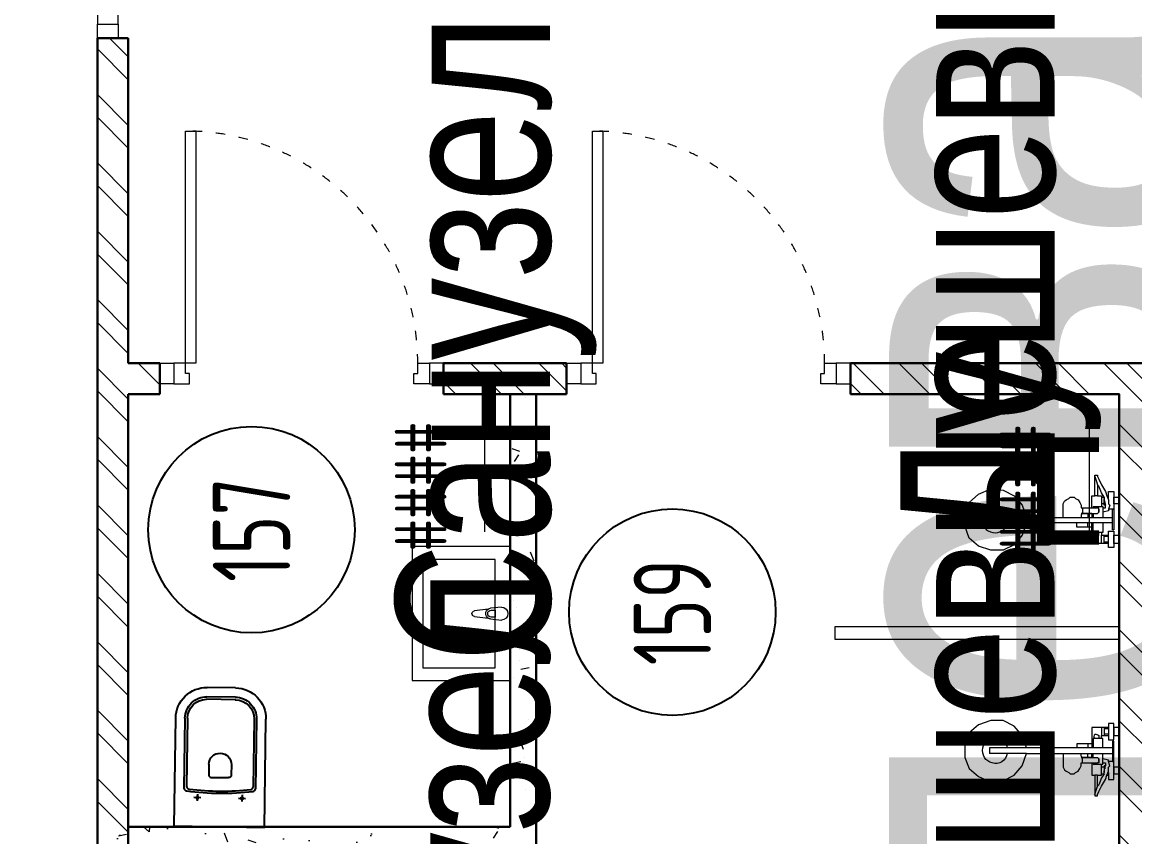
# Model space of a CAD drawing. Header units: millimetres. Extents: x -136099598 to 11807193, y 0 to 779331.
# Drawn here: x -136092490 to -136088178, y 226993 to 230150 of the extents above; entities that cross this region are included whole.
import ezdxf
from ezdxf import colors
from ezdxf.entities.mleader import LeaderData, LeaderLine
from ezdxf.enums import TextEntityAlignment as Align
from ezdxf.math import Vec2, Vec3

# ---------------------------------------------------------------- set-up
doc = ezdxf.new("R2018")
doc.units = ezdxf.units.MM
doc.header["$MEASUREMENT"] = 0
doc.linetypes.add('ACAD_ISO03W100', pattern=[30, 12, -18])
doc.layers.get('0').update_dxf_attribs({"color": 250, "lineweight": 9})
for name, color, linetype, lineweight in [('АР_Двери', 5, 'Continuous', 18), ('АР_Маркер экспликации', 239, 'Continuous', 13), ('АР_Номер помещения', 1, 'Continuous', 25), ('АР_Отметки', 250, 'Continuous', 15), ('АР_Перегородки газоблок', 174, 'Continuous', 30), ('АР_Перегородки газоблок_Штрих', 174, 'Continuous', 5), ('АР_Перегородки кирпич', 244, 'Continuous', 30), ('АР_Перегородки сантехнические', 216, 'Continuous', 9), ('АР_Перегородки_кирпич_Штрих', 244, 'Continuous', 5), ('АР_Помещения_площадь', 19, 'Continuous', 9)]:
    doc.layers.add(name, color=color, linetype=linetype, lineweight=lineweight)
doc.layers.add('АР_Названия помещений', color=124, linetype='Continuous', lineweight=5, plot=False)
doc.layers.add('ТХ_сантехника', color=253, linetype='Continuous')
doc.styles.add('ISOCPEUR', font='isocpeur.ttf', dxfattribs={"width": 0.7})
doc.styles.get("Standard").update_dxf_attribs({"font": 'isocpeur.ttf'})

# ---------------------------------------------------------------- blocks, each defined once
blk = doc.blocks.new('*U7')
for points in [[(-55, -80), (-55, 0), (-115, 0), (-115, -40), (-100, -40), (-100, -80), (-55, -80)], [(0, 0), (0, -80), (-55, -80), (-55, 0), (0, 0)], [(-1100, -1.70530256582424e-13), (-1100, -80.00000000000017), (-1045, -80.00000000000017), (-1045, -1.70530256582424e-13), (-1100, -1.70530256582424e-13)], [(-1045, -80.00000000000017), (-1045, -1.70530256582424e-13), (-985, -1.70530256582424e-13), (-985, -40.00000000000017), (-1000, -40.00000000000017), (-1000, -80.00000000000017), (-1045, -80.00000000000017)]]:
    blk.add_lwpolyline(points)
blk.add_lwpolyline([(-100, -80), (-99.99999999999986, -980), (-139.9999999999999, -980), (-140, -80)], close=True)
at = {"linetype": 'ACAD_ISO03W100', "ltscale": 3}
blk.add_arc((-100, -80), 900.0000000000002, 180, 270, dxfattribs=at)
blk = doc.blocks.new('_DotSmall')
at = {"color": 0, "linetype": 'ByBlock', "const_width": 0.5}
blk.add_lwpolyline([(-0.0625, 0, 1), (0.0625, 0, 1)], format="xyb", close=True, dxfattribs=at)
blk = doc.blocks.new('Из_буфера15266')
at = {"lineweight": 0, "ltscale": 100, "transparency": 33554687}
for points in [[(-13.22862837044522, -338.6636522086337), (-60.85169050516561, -354.5380062535405), (-97.89723290363327, -386.2867143424228), (-119.0630382965319, -428.6237080898136), (-119.0630382965319, -476.2467702236027), (-103.1886842516251, -523.8752153189853), (-71.43459320114926, -560.9153747567907), (-23.81153106642887, -576.7897288007662), (23.81153106642887, -576.7897288007662), (66.14852481381968, -560.9153747567907), (97.89723290270194, -523.8752153189853), (119.0630382965319, -476.2467702236027), (113.7715869485401, -428.6237080898136), (92.60578155471012, -386.2867143424228), (55.56562211783603, -354.5380062535405), (7.937177021522075, -338.6636522086337), (7.937177021522075, -195.789082845673), (23.81153106642887, -195.789082845673), (34.39443376241252, -195.789082845673), (50.26878780825064, -195.789082845673), (60.85707346582785, -195.789082845673), (71.4399761618115, -190.4976314976811), (76.73142750980332, -185.2061801496893), (82.02287885872647, -174.6232774537057), (87.3143302067183, -169.3318261047825), (87.3143302067183, -158.7489234078676), (87.3143302067183, -153.4574720598757), (82.02287885872647, -148.1660207118839), (82.02287885872647, -148.1660207118839), (76.73142750980332, -137.5831180149689), (76.73142750980332, -137.5831180149689), (66.14852481381968, -132.2916666669771), (55.56562211783603, -127.0002153189853), (50.26878780825064, -127.0002153189853), (44.97733646025881, -127.0002153189853), (44.97733646025881, -105.834409927018), (44.97733646025881, -84.66322157159448), (92.60578155471012, -84.66322157159448), (92.60578155471012, -74.08031887561083), (166.6861004293896, -74.08031887561083), (171.9775517773814, -74.08031887561083), (171.9775517773814, -68.78886752668768), (171.9775517773814, -63.49741617869586), (166.6861004293896, -63.49741617869586), (156.103197733406, -58.20596483070403), (134.9373923405074, -47.62306213472039), (108.4801355996169, -31.74870808981359), (92.60578155471012, -26.45725674182177), (92.60578155471012, -21.16580539289862), (108.4801355996169, -21.16580539289862), (108.4801355996169, 0), (39.68588511133566, 0), (39.68588511133566, -21.16580539289862), (39.68588511133566, -21.16580539289862), (39.68588511133566, -21.16580539289862), (34.39443376241252, -21.16580539289862), (34.39443376241252, -21.16580539289862), (29.10298241442069, -42.33161078672856), (7.937177021522075, -42.33161078672856), (7.937177021522075, -5.291451348923147), (39.68588511133566, -5.291451348923147), (39.68588511133566, 0), (-39.68588511133566, 0), (-39.68588511133566, -5.291451348923147), (-13.22862837044522, -5.291451348923147), (-13.22862837044522, -42.33161078672856), (-50.26878780825064, -42.33161078672856), (-50.26878780825064, -47.62306213472039), (-60.85169050516561, -47.62306213472039), (-60.85169050516561, -37.04015943873674), (-60.85169050516561, -37.04015943873674), (-60.85169050516561, -21.16580539289862), (-44.97733646025881, -21.16580539289862), (-44.97733646025881, 0), (-108.4801355996169, 0), (-108.4801355996169, -21.16580539289862), (-92.60578155471012, -21.16580539289862), (-92.60578155471012, -37.04015943873674), (-92.60578155471012, -37.04015943873674), (-92.60578155471012, -47.62306213472039), (-92.60578155471012, -47.62306213472039), (-92.60578155471012, -84.66322157159448), (-29.10298241535202, -84.66322157159448)], [(-92.60578155471012, -21.16580539289862), (-60.85707346675918, -21.16580539289862)], [(-92.60578155471012, -37.04015943873674), (-60.85707346675918, -37.04015943873674)], [(-87.3143302067183, -21.16580539289862), (-87.3143302067183, -37.04015943873674)], [(-66.148524814751, -21.16580539289862), (-66.148524814751, -37.04015943873674)], [(-13.22862837044522, -5.291451348923147), (7.937177021522075, -5.291451348923147)], [(-13.22862837044522, -42.33161078672856), (-13.22862837044522, -142.8745693638921)], [(7.931794060859829, -195.789082845673), (7.931794060859829, -42.33161078672856)], [(44.97733646025881, -42.33161078672856), (29.10298241442069, -42.33161078672856)], [(55.56023915624246, -15.8743540449068), (39.68588511133566, -21.16580539289862)], [(55.56023915624246, -15.8743540449068), (55.56023915624246, -15.8743540449068)], [(60.85169050423428, -21.16580539289862), (55.56023915624246, -15.8743540449068)], [(55.56023915624246, -31.74870808981359), (55.56023915624246, -31.74870808981359)], [(76.72604454914108, -37.04015943873674), (55.56023915624246, -31.74870808981359)], [(92.60039859311655, -26.45725674182177), (76.72604454914108, -21.16580539289862), (60.85169050423428, -21.16580539289862)], [(60.85169050423428, -37.04015943873674), (66.14314185222611, -37.04015943873674), (82.0174958971329, -37.04015943873674), (82.0174958971329, -37.04015943873674)], [(66.14314185222611, -31.74870808981359), (66.14314185222611, -37.04015943873674)], [(87.30894724512473, -37.04015943873674), (76.72604454914108, -37.04015943873674)], [(82.0174958971329, -21.16580539289862), (92.60039859311655, -21.16580539289862)], [(-92.60578155471012, -47.62306213472039), (-60.85707346675918, -47.62306213472039)], [(-50.2741707698442, -47.62306213472039), (-50.2741707698442, -79.37177022360265)], [(-50.2741707698442, -79.37177022360265), (-13.23401133203879, -79.37177022360265)], [(-29.10836537694559, -84.66322157159448), (-29.10836537694559, -142.8745693638921), (-23.81691402802244, -142.8745693638921), (-23.81691402802244, -142.8745693638921), (-23.81691402802244, -142.8745693638921), (-18.52546268003061, -142.8745693638921), (-13.23401133203879, -142.8745693638921), (-13.23401133203879, -142.8745693638921), (-13.23401133203879, -338.6636522086337)], [(-29.10836537694559, -84.66322157159448), (-13.23401133203879, -84.66322157159448)], [(23.8061481048353, -79.37177022360265), (7.931794060859829, -79.37177022360265)], [(23.8061481048353, -84.66322157159448), (7.931794060859829, -84.66322157159448)], [(23.8061481048353, -63.49741617869586), (23.8061481048353, -63.49741617869586), (23.8061481048353, -63.49741617869586), (29.09759945282713, -58.20596483070403), (29.09759945282713, -58.20596483070403), (29.09759945282713, -58.20596483070403), (29.09759945282713, -58.20596483070403), (34.38905080081895, -58.20596483070403), (39.68050214881077, -58.20596483070403), (39.68050214881077, -58.20596483070403), (39.68050214881077, -58.20596483070403), (39.68050214881077, -58.20596483070403), (44.97195349773392, -58.20596483070403), (44.97195349773392, -63.49741617869586), (44.97195349773392, -63.49741617869586)], [(23.8061481048353, -105.834409927018), (23.8061481048353, -63.49741617869586)], [(23.8061481048353, -84.66322157159448), (23.8061481048353, -127.0002153189853)], [(34.39443376241252, -58.20596483070403), (29.10298241442069, -58.20596483070403)], [(34.39443376241252, -58.20596483070403), (34.39443376241252, -58.20596483070403)], [(39.68588511133566, -58.20596483070403), (34.39443376241252, -58.20596483070403)], [(39.68588511133566, -58.20596483070403), (39.68588511133566, -58.20596483070403)], [(50.26340484665707, -79.37177022360265), (44.97195349773392, -79.37177022360265)], [(44.97733646025881, -63.49741617869586), (44.97733646025881, -63.49741617869586)], [(44.97733646025881, -84.66322157159448), (44.97733646025881, -63.49741617869586)], [(50.26340484665707, -47.62306213472039), (50.26340484665707, -47.62306213472039)], [(50.26340484665707, -52.91451348271221), (50.26340484665707, -47.62306213472039)], [(50.26340484665707, -79.37177022360265), (50.26340484665707, -47.62306213472039)], [(50.26340484665707, -58.20596483070403), (50.26340484665707, -52.91451348271221)], [(87.30894724512473, -47.62306213472039), (60.85169050423428, -47.62306213472039)], [(92.60039859311655, -63.49741617869586), (92.60039859311655, -74.08031887561083)], [(166.6861004293896, -74.08031887561083), (150.8117463854142, -68.78886752668768), (134.9373923405074, -63.49741617869586)], [(166.6861004293896, -74.08031887561083), (166.6861004293896, -74.08031887561083)], [(-29.10836537694559, -100.5375756165013), (-13.23401133203879, -100.5375756165013)], [(23.8061481048353, -100.5375756165013), (7.931794060859829, -100.5375756165013)], [(13.22862837044522, -127.0002153189853), (7.937177021522075, -127.0002153189853)], [(18.52007971843705, -127.0002153189853), (13.22862837044522, -127.0002153189853)], [(23.8061481048353, -121.7033810093999), (18.51469675684348, -127.0002153189853)], [(23.8061481048353, -127.0002153189853), (23.8061481048353, -105.834409927018)], [(44.97733646025881, -121.7033810093999), (34.39443376241252, -121.7033810093999), (23.81153106642887, -121.7033810093999)], [(44.97733646025881, -127.0002153189853), (44.97733646025881, -121.7087639709935)], [(-13.22862837044522, -338.6636522086337), (-13.22862837044522, -481.5382215725258)], [(7.931794060859829, -338.6636522086337), (7.931794060859829, -481.5382215725258)], [(-13.22862837044522, -481.5382215725258), (7.937177021522075, -481.5382215725258)]]:
    blk.add_lwpolyline(points, dxfattribs=at)
for points in [[(-92.60578155471012, 0), (-60.85707346675918, 0), (-60.85707346675918, 21.17118835356086), (-92.60578155471012, 21.17118835356086)], [(60.85169050423428, 0), (87.30894724512473, 0), (87.30894724512473, 21.17118835356086), (60.85169050423428, 21.17118835356086)], [(39.68588511133566, -21.16580539289862), (39.68588511133566, -21.16580539289862)], [(50.26340484665707, -42.33161078672856), (44.97195349773392, -42.33161078672856), (44.97195349773392, -31.74870808981359), (55.55485619464889, -31.74870808981359), (55.55485619464889, -31.74870808981359), (55.55485619464889, -37.04015943873674), (60.84630754264072, -37.04015943873674), (60.84630754264072, -47.62306213472039), (50.26340484665707, -47.62306213472039)], [(87.30894724512473, -47.62306213472039), (87.30894724512473, -37.04015943873674), (103.1833012891002, -47.62306213472039), (129.640558030922, -58.20596483070403), (134.9320093789138, -63.49741617869586), (92.60039859311655, -63.49741617869586), (92.60039859311655, -47.62306213472039)]]:
    blk.add_lwpolyline(points, close=True, dxfattribs=at)
for points, knots in [([(-50.2741707698442, -74.08031887561083), (-55.56562211783603, -79.37177022360265), (-60.85707346675918, -74.08031887561083), (-66.148524814751, -74.08031887561083), (-66.148524814751, -68.78886752668768), (-66.148524814751, -63.49741617869586), (-60.85707346675918, -58.20596483070403), (-55.56562211783603, -58.20596483070403), (-55.56562211783603, -58.20596483070403), (-50.2741707698442, -58.20596483070403)], [0, 0, 0, 0, 1, 1, 1, 2, 2, 2, 3, 3, 3, 3]), ([(7.931794060859829, -412.7493540449068), (34.38905080081895, -418.0408053938299), (55.55485619464889, -444.4980621337891), (44.97195349773392, -470.9553188756108), (39.68050214881077, -497.4125756165013), (13.22324540885165, -513.2923126220703), (-13.23401133203879, -507.9954783124849), (-39.69126807386056, -502.7094099260867), (-55.56562211783603, -476.2467702236027), (-50.2741707698442, -449.7895134827122), (-44.98271942185238, -428.6237080898136), (-34.39981672586873, -418.0408053938299), (-13.23401133203879, -412.7493540449068)], [0, 0, 0, 0, 1, 1, 1, 2, 2, 2, 3, 3, 3, 4, 4, 4, 4])]:
    blk.add_open_spline(points, degree=3, knots=knots, dxfattribs=at)
blk = doc.blocks.new('унитаз поликлиники')
for p, q in [((0, 175.0000000000002), (0, -175.0000000000002)), ((0, 175), (420, 175)), ((420, 138.7140846226539), (149.5783947814593, 138.7140846226539)), ((125.6120020395715, 86.65309879256529), (99.54435587919897, 86.65309879256529)), ((112.3925950961525, 73.10633269583923), (112.3925950961525, 100.1998648888257)), ((420, 129), (156.7708916987863, 128.6947987100866)), ((242.4404502270149, 43.73651019929093), (201.8725803082448, 43.73651019929093)), ((493.9712139845033, 57.06385601698344), (493.9712139845033, -57.06385601697843)), ((503.999999999694, 55.00022672359819), (504, -54.99999999976626)), ((540, 55), (540, -55)), ((191.9062512759224, -33.70112225765479), (191.9062512759224, 33.70086718935636)), ((112.3121347758092, -72.95707587784273), (112.282285361212, -100.0505916278053)), ((242.4404502270149, -43.73676526706549), (201.8725803082448, -43.73676526706549)), ((125.5166089892259, -86.5183978031564), (99.44897864899713, -86.48967862475547)), ((420, -129), (155.1814843298739, -128.6950537779776)), ((420, -139), (147.8638372268865, -138.7268586217251)), ((0, -175), (420, -175))]:
    blk.add_line(p, q)
for centre, radius, start, end in [((420, 55), 120, 0, 90), ((420.4860874894543, 55.20134403063184), 83.51415522076329, 359.861865640253, 90.33348740461295), ((420, 55), 74, 0, 90), ((242.4404502270149, -0.0001275341201107949), 43.73663773336648, 270, 90), ((420, -55), 120, 270, 0), ((420, -55), 84, 270, 0), ((420.0000000000005, -55.00000000000023), 73.99999999999977, 270, 358.4018165566912)]:
    blk.add_arc(centre, radius, start, end)
at = {"extrusion": (0, 0, -1)}
for centre, major_axis, ratio, start_param, end_param in [((149.5158196882217, 127.3348454206425), (-5.639474792591372, -10.54905920003566), 0.8213730805515044, 1.269211342410273, 2.570669150556824), ((1158.06257319661, -0.0001275341201107949), (-731.0106498963555, -726.449596775183), 0.9937751111245587, 0.6598491803284507, 0.910919136193018), ((984.1422315649793, -0.0001275341201107949), (-23.40018430090171, -941.4133244262395), 0.8972800535149483, 1.42225774313891, 1.677846830341707), ((154.4364780247083, 119.7958318011661), (-5.610534641830925, -7.716306582968154), 0.7980925127033731, 1.232924341648666, 2.686722882739946), ((201.9351554014825, -33.4519114207651), (4.122340877798591, -9.490584745542167), 0.9647969637839732, 0.4292600198093375, 1.943413251271767), ((147.9264123201242, -127.4729975277733), (5.417041441869642, -10.44430136326478), 0.8364427514803542, 0.5611398427268642, 1.877576555759112), ((155.244059423228, -117.4864474327478), (5.303740529548787, -10.40618587121702), 0.8429843284803838, 0.5499024529424461, 1.881899719380306)]:
    blk.add_ellipse(centre, major_axis=major_axis, ratio=ratio, start_param=start_param, end_param=end_param, dxfattribs=at)
at = {"extrusion": (0, 0, -0.9999999999999998)}
blk.add_ellipse((112.3925950961525, 86.7676048639405), major_axis=(3.546847614444126, 3.546847614444128), ratio=0.9999999999995854, start_param=5.504024733397926, end_param=11.78721004057751, dxfattribs=at)
for centre, major_axis, ratio, start_param, end_param in [((201.9351554014825, 33.45165635299054), (4.122340877798588, 9.490584745542174), 0.9647969637839732, 0.4292600198093375, 1.943413251271767), ((112.2970839152217, -86.61833975484478), (3.542937838331404, -3.550753085458856), 0.9999999999995854, 5.504024733397926, 11.78721004057751)]:
    blk.add_ellipse(centre, major_axis=major_axis, ratio=ratio, start_param=start_param, end_param=end_param)
blk = doc.blocks.new('Из_буфера27431')
at = {"linetype": 'Continuous', "lineweight": 5}
for p, q in [((-138.5230999123305, 11.10000000003492), (-85.589361873921, 17.72976797921001)), ((-138.5230999123305, 11.10000000003492), (-85.589361873921, 17.72976797918091)), ((-76.07591019070242, 21.00000000005821), (-34.12309991230723, 25.00000000001455)), ((-76.07591019070242, 21.00000000005821), (-34.12309991230723, 25)), ((-59.0335087798303, 13.59999999997672), (-73.9041058504954, 13.59999999997672)), ((-59.0335087798303, 13.59999999997672), (-73.9041058504954, 13.59999999997672)), ((-59.0335087798303, -13.60000000000582), (-59.0335087798303, 13.59999999997672)), ((-59.0335087798303, -13.60000000003492), (-59.0335087798303, 13.59999999997672)), ((-85.58936187368818, -17.72976797925367), (-138.5230999123305, -11.10000000000582)), ((-85.58936187368818, -17.72976797923911), (-138.5230999123305, -11.10000000003492)), ((-34.12309991230723, -25), (-76.07591019070242, -20.9999999999709)), ((-34.12309991230723, -25), (-76.07591019070242, -21)), ((-73.9041058504954, -13.60000000000582), (-59.0335087798303, -13.60000000000582)), ((-73.9041058504954, -13.60000000003492), (-59.0335087798303, -13.60000000003492))]:
    blk.add_line(p, q, dxfattribs=at)
for points in [[(0, -259.9999999999854), (-380, -259.9999999999854), (-380, 259.9999999999854), (0, 259.9999999999854)], [(-59.0335087798303, -210.0000000000291), (-339.1230999121908, -210.0000000000291), (-339.1230999121908, 209.9999999999854), (-59.0335087798303, 209.9999999999854)], [(-59.0335087798303, -210.0000000000582), (-339.1230999121908, -210.0000000000582), (-339.1230999121908, 209.9999999999418), (-59.0335087798303, 209.9999999999418)]]:
    blk.add_lwpolyline(points, close=True, dxfattribs=at)
for centre, radius, start, end in [((-137.132863225881, -1.455191522836685e-11), 11.186722399462, 97.13892477676367, 262.8610752232363), ((-137.132863225881, -4.365574568510056e-11), 11.18672239946198, 97.13892477676367, 262.8610752232363), ((-74.17599175521173, -2.91038304567337e-11), 21.08576984747249, 122.7710253813689, 237.2289746186311), ((-74.17599175521173, -4.365574568510056e-11), 21.08576984748832, 122.7710253813688, 237.2289746186311), ((-73.9041058504954, -1.455191522836685e-11), 13.60000000005357, 90, 270), ((-73.9041058504954, -4.365574568510056e-11), 13.60000000005357, 90, 270), ((-74.1759917549789, -7.275957614183426e-11), 21.08576984763396, 95.16960715544765, 122.7710253813688), ((-74.1759917549789, -1.455191522836685e-10), 21.0857698476649, 95.1696071554477, 122.7710253813688), ((-34.12309991230723, -1.455191522836685e-11), 25.00000000003411, 270, 90), ((-34.12309991230723, -4.365574568510056e-11), 25.00000000003411, 270, 90), ((-74.1759917549789, -1.455191522836685e-11), 21.08576984758897, 237.2289746186311, 264.8303928445524), ((-74.1759917549789, 0), 21.08576984765098, 237.2289746186311, 264.8303928445524)]:
    blk.add_arc(centre, radius, start, end, dxfattribs=at)
blk = doc.blocks.new('*U48')
at = {"color": 7, "style": 'ISOCPEUR', "width": 0.7, "flags": 1}
blk.add_attdef('КАТЕГОРИЯ', (-499.1655280450395, -2092.186355050572), '', height=250, dxfattribs=at)
at = {"layer": 'АР_Номер помещения', "color": 7, "style": 'ISOCPEUR', "width": 0.7}
blk.add_attdef('НОМЕР_ПОМЕЩЕНИЯ', text='', height=300, dxfattribs=at).set_placement((-225.8023141991905, -1892.305244860267), align=Align.MIDDLE_CENTER)
at = {"layer": 'АР_Помещения_площадь', "color": 7, "lineweight": 30, "width": 0.7, "flags": 104}
blk.add_attdef('ИМЯ_ПОМЕЩЕНИЯ', text='', height=100, dxfattribs=at).set_placement((157.6277002443094, 1217.141369806137), align=Align.MIDDLE_CENTER)
at = {"layer": 'АР_Помещения_площадь', "color": 7, "style": 'ISOCPEUR', "width": 0.7}
blk.add_attdef('ПЛОЩАДЬ_ПОМЕЩЕНИЯ', text='', height=200, dxfattribs=at).set_placement((870.3169541047641, -3889.041226194024), align=Align.MIDDLE_RIGHT)
blk = doc.blocks.new('*U354')
at = {"layer": 'АР_Номер помещения', "color": 7}
blk.add_circle((-253.0428219536877, -726.9282640927181), 400, dxfattribs=at)
at = {"layer": 'АР_Помещения_площадь', "color": 7}
blk.add_line((-46.00828234458504, -1843.803869261927), (-468.3566387260789, -1843.803869261927), dxfattribs=at)
at = {"color": 7, "style": 'ISOCPEUR', "width": 0.7, "flags": 1}
blk.add_attdef('КАТЕГОРИЯ', (-499.1655280450395, -2092.186355050572), '', height=250, dxfattribs=at)
at = {"layer": 'АР_Номер помещения', "color": 7, "style": 'ISOCPEUR', "width": 0.7}
blk.add_attdef('НОМЕР_ПОМЕЩЕНИЯ', text='', height=300, dxfattribs=at).set_placement((-253.0428219565981, -726.9282640927181), align=Align.MIDDLE_CENTER)
at = {"layer": 'АР_Помещения_площадь', "color": 7, "lineweight": 30, "width": 0.7, "flags": 104}
blk.add_attdef('ИМЯ_ПОМЕЩЕНИЯ', text='', height=100, dxfattribs=at).set_placement((157.6277002443094, 1217.141369806137), align=Align.MIDDLE_CENTER)
at = {"layer": 'АР_Помещения_площадь', "color": 7, "style": 'ISOCPEUR', "width": 0.7}
blk.add_attdef('ПЛОЩАДЬ_ПОМЕЩЕНИЯ', text='', height=200, dxfattribs=at).set_placement((-41.12212437139942, -1597.298339294577), align=Align.MIDDLE_RIGHT)
blk = doc.blocks.new('*U51')
at = {"layer": 'АР_Номер помещения', "color": 7}
blk.add_circle((-364.9869940972746, -1371.31926199969), 400, dxfattribs=at)
at = {"layer": 'АР_Помещения_площадь', "color": 7}
blk.add_line((358.9155956642639, -2987.367970966614), (-63.43276071722994, -2987.367970966614), dxfattribs=at)
at = {"color": 7, "style": 'ISOCPEUR', "width": 0.7, "flags": 1}
blk.add_attdef('КАТЕГОРИЯ', (-499.1655280450395, -2092.186355050572), '', height=250, dxfattribs=at)
at = {"layer": 'АР_Номер помещения', "color": 7, "style": 'ISOCPEUR', "width": 0.7}
blk.add_attdef('НОМЕР_ПОМЕЩЕНИЯ', text='', height=300, dxfattribs=at).set_placement((-364.986994100185, -1371.31926199969), align=Align.MIDDLE_CENTER)
at = {"layer": 'АР_Помещения_площадь', "color": 7, "lineweight": 30, "width": 0.7, "flags": 104}
blk.add_attdef('ИМЯ_ПОМЕЩЕНИЯ', text='', height=100, dxfattribs=at).set_placement((157.6277002443094, 1217.141369806137), align=Align.MIDDLE_CENTER)
at = {"layer": 'АР_Помещения_площадь', "color": 7, "style": 'ISOCPEUR', "width": 0.7}
blk.add_attdef('ПЛОЩАДЬ_ПОМЕЩЕНИЯ', text='', height=200, dxfattribs=at).set_placement((363.8017536374496, -2740.862440999264), align=Align.MIDDLE_RIGHT)
blk = doc.blocks.new('*U96')
at = {"layer": 'АР_Номер помещения', "color": 7}
blk.add_circle((-513.4712884692742, -1398.398670893358), 400, dxfattribs=at)
at = {"layer": 'АР_Помещения_площадь', "color": 7}
blk.add_line((375.8702145166167, -3013.938789963078), (-46.47814186487722, -3013.938789963078), dxfattribs=at)
at = {"color": 7, "style": 'ISOCPEUR', "width": 0.7, "flags": 1}
blk.add_attdef('КАТЕГОРИЯ', (-499.1655280450395, -2092.186355050572), '', height=250, dxfattribs=at)
at = {"layer": 'АР_Номер помещения', "color": 7, "style": 'ISOCPEUR', "width": 0.7}
blk.add_attdef('НОМЕР_ПОМЕЩЕНИЯ', text='', height=300, dxfattribs=at).set_placement((-513.4712884721846, -1398.398670893358), align=Align.MIDDLE_CENTER)
at = {"layer": 'АР_Помещения_площадь', "color": 7, "lineweight": 30, "width": 0.7, "flags": 104}
blk.add_attdef('ИМЯ_ПОМЕЩЕНИЯ', text='', height=100, dxfattribs=at).set_placement((157.6277002443094, 1217.141369806137), align=Align.MIDDLE_CENTER)
at = {"layer": 'АР_Помещения_площадь', "color": 7, "style": 'ISOCPEUR', "width": 0.7}
blk.add_attdef('ПЛОЩАДЬ_ПОМЕЩЕНИЯ', text='', height=200, dxfattribs=at).set_placement((380.7563724898023, -2767.433259995729), align=Align.MIDDLE_RIGHT)
blk = doc.blocks.new('*U52')
at = {"layer": 'АР_Номер помещения', "color": 7}
blk.add_circle((-6845.312696473706, -2889.742298112657), 400, dxfattribs=at)
at = {"layer": 'АР_Помещения_площадь', "color": 7}
blk.add_line((-5948.905269723531, -3748.147940900144), (-6371.253626105025, -3748.147940900144), dxfattribs=at)
at = {"color": 7, "style": 'ISOCPEUR', "width": 0.7, "flags": 1}
blk.add_attdef('КАТЕГОРИЯ', (-499.1655280450395, -2092.186355050572), '', height=250, dxfattribs=at)
at = {"layer": 'АР_Номер помещения', "color": 7, "style": 'ISOCPEUR', "width": 0.7}
blk.add_attdef('НОМЕР_ПОМЕЩЕНИЯ', text='', height=300, dxfattribs=at).set_placement((-6845.312696476616, -2889.742298112657), align=Align.MIDDLE_CENTER)
at = {"layer": 'АР_Помещения_площадь', "color": 7, "lineweight": 30, "width": 0.7, "flags": 104}
blk.add_attdef('ИМЯ_ПОМЕЩЕНИЯ', text='', height=100, dxfattribs=at).set_placement((157.6277002443094, 1217.141369806137), align=Align.MIDDLE_CENTER)
at = {"layer": 'АР_Помещения_площадь', "color": 7, "style": 'ISOCPEUR', "width": 0.7}
blk.add_attdef('ПЛОЩАДЬ_ПОМЕЩЕНИЯ', text='', height=200, dxfattribs=at).set_placement((-5944.019111750345, -3501.642410932795), align=Align.MIDDLE_RIGHT)
blk = doc.blocks.new('*U53')
at = {"layer": 'АР_Номер помещения', "color": 7}
blk.add_circle((-6375.599331316687, -2641.828387589251), 400, dxfattribs=at)
at = {"layer": 'АР_Помещения_площадь', "color": 7}
blk.add_line((-5961.098384451674, -3544.645929236747), (-6383.446740833168, -3544.645929236747), dxfattribs=at)
at = {"color": 7, "style": 'ISOCPEUR', "width": 0.7, "flags": 1}
blk.add_attdef('КАТЕГОРИЯ', (-499.1655280450395, -2092.186355050572), '', height=250, dxfattribs=at)
at = {"layer": 'АР_Номер помещения', "color": 7, "style": 'ISOCPEUR', "width": 0.7}
blk.add_attdef('НОМЕР_ПОМЕЩЕНИЯ', text='', height=300, dxfattribs=at).set_placement((-6375.599331319598, -2641.828387589251), align=Align.MIDDLE_CENTER)
at = {"layer": 'АР_Помещения_площадь', "color": 7, "lineweight": 30, "width": 0.7, "flags": 104}
blk.add_attdef('ИМЯ_ПОМЕЩЕНИЯ', text='', height=100, dxfattribs=at).set_placement((157.6277002443094, 1217.141369806137), align=Align.MIDDLE_CENTER)
at = {"layer": 'АР_Помещения_площадь', "color": 7, "style": 'ISOCPEUR', "width": 0.7}
blk.add_attdef('ПЛОЩАДЬ_ПОМЕЩЕНИЯ', text='', height=200, dxfattribs=at).set_placement((-5956.212226478488, -3298.140399269398), align=Align.MIDDLE_RIGHT)
blk = doc.blocks.new('A$C13decc58')
at = {"layer": 'АР_Перегородки газоблок_Штрих', "ltscale": 100}
h = blk.add_hatch(dxfattribs=at)
h.set_pattern_fill('AR-CONC', color=256, scale=2)
h.set_pattern_definition([(49.99999999999999, (-448552.3855725012, -111601.4397613936), (364.369337992008, -31.87817107780617), [38.1, -419.1]), (355, (-448552.3855725012, -111601.4397613936), (-70.48684284993868, 382.1136904780703), [30.48, -335.28116834]), (100.4514447, (-448522.0215585013, -111604.0962683936), (293.8824941807065, 350.2355038243902), [32.38001759999999, -356.1804891999999]), (46.18420000000001, (-448552.3855725012, -111499.8397613936), (542.1580817842598, -84.0846558654543), [57.15, -628.65]), (96.63555760999992, (-448507.2057725013, -111506.8467613936), (474.808268103006, 494.8522491954431), [48.57004628, -534.27121632]), (351.1841511700001, (-448552.3855725012, -111499.8397613936), (474.8082681299541, 494.8522491710653), [45.71993414, -502.91946384]), (21, (-448501.5855725013, -111525.2397613935), (303.228782538265, -204.5303963741752), [38.1, -419.1]), (326.0000000000001, (-448501.5855725013, -111525.2397613935), (123.6040566952941, 368.3759322446385), [30.48, -335.28]), (71.45144499999999, (-448476.3165073013, -111542.2839611936), (426.8328385574323, 163.8455377718105), [32.3800176, -356.1798752]), (37.50000000000001, (-448552.3855725012, -111601.4397613936), (6.177206501183633, 169.1100777463062), [0, -331.216, 0, -340.36, 0, -336.55]), (7.499999999999999, (-448552.3855725012, -111601.4397613936), (133.6393250206115, 200.361149636239), [0, -194.056, 0, -323.596, 0, -128.27]), (327.5, (-448665.6695725012, -111601.4397613936), (271.1811903337428, -11.45748798534689), [0, -127, 0, -396.24, 0, -525.78]), (317.5, (-448716.4695725013, -111601.4397613936), (296.2583627720361, 50.85298206666606), [0, -165.1, 0, -263.144, 0, -373.38])])
h.paths.add_polyline_path([(31550.38099145138, 61008.29236259183), (31550.38099145138, 58747.92697025114), (31650.38099145138, 58747.92697025114), (31650.38099145138, 61008.29236259183), (33500.37446427089, 61008.29236259183), (33500.37446427089, 61108.29236259183), (31823.22775011248, 61108.29236259183), (31823.22775011248, 62658.54496074817), (31723.22775011248, 62658.54559813335), (31723.22775011248, 61108.29236259183), (31477.53423279029, 61108.29236259183), (31477.53423279029, 62658.54716414737), (31377.53423279029, 62658.54780153255), (31377.53423279029, 61108.29236259183), (29980.38310702168, 61108.29236259183), (29980.38310702168, 61008.29236259183)])
at = {"layer": 'АР_Перегородки_кирпич_Штрих', "ltscale": 100}
h = blk.add_hatch(dxfattribs=at)
h.set_pattern_fill('ANSI32', color=256, scale=500)
h.set_pattern_definition([(45, (-939486.717180345, 101324.7361426509), (-132.5825214724777, 132.5825214724777), []), (45, (-939398.328832845, 101324.7361426509), (-132.5825214724777, 132.5825214724777), [])])
h.paths.add_polyline_path([(27109.95249125434, 62939.65414995351), (27485.3831070216, 62939.65414995351), (27485.38310702171, 63958.29236259183), (27365.38310702171, 63958.29236259183), (27365.38310702171, 63059.65414995351), (26650.3831070216, 63059.65414995351), (26650.3831070216, 63958.29236259183), (26530.3831070216, 63958.29236259183), (26530.38310702171, 55128.27387107816), (26380.41575254293, 55128.26148862904), (26380.4256606586, 55008.26148833311), (26749.34679586001, 55008.26148882776), (26749.33649185221, 55128.29236237856), (26650.69707370322, 55128.28380642727), (26650.52025073575, 57936.09088296874), (28010.24071983411, 57936.08905841678), (28010.36879220113, 56683.76769915456), (28130.36761090084, 56683.76862671738), (28130.3783601106, 57936.10556972818), (31830.37065872049, 57936.13872088841), (31830.37727124925, 57936.08996173402), (33500.39894772423, 57936.11687847436), (33500.43596219912, 55128.26928142749), (33401.11958292802, 55128.26588595624), (33401.1216271983, 55008.2658859737), (35580.38310702192, 55008.26782155759), (35580.38106275164, 55128.29236257437), (33620.43596232164, 55128.26077296445), (33620.39984659018, 59789.99868521583), (33500.37450893226, 59789.99710331392), (33500.39905558017, 58056.08833311067), (33500.39444178535, 57927.93213527417), (33500.39444178535, 58627.92550267524), (33500.39444178535, 58627.92626330804), (33498.46704858239, 58056.08833311067), (31950.37059557601, 58056.08740268217), (31950.37059557601, 58627.92697025114), (31830.37059557601, 58627.92697025114), (31830.37059557601, 58056.11847479898), (30825.37685129885, 58056.11113377044), (30825.37685129885, 58627.92697025114), (30825.16847606725, 58627.92697025114), (30825.21692030854, 58056.09615289734), (29583.10118842614, 58056.09193878982), (29579.46787032182, 58627.92697025114), (29580.38310702171, 58627.92697025114), (29580.38388650972, 58056.09514433087), (28865.38148148192, 58056.08682736196), (28865.38070199391, 58627.92639409704), (28865.3807020027, 58627.92697025114), (28865.38148147313, 58056.0931763082), (28130.37907643654, 58056.08364612772), (28130.37829696611, 58627.92559418955), (28010.37829696611, 58627.92559419398), (28010.37829696611, 57716.39791162091), (28010.37829696611, 58627.9269702509), (28010.25081114625, 58056.0894640272), (26650.5107191306, 58056.08946402755), (26650.61858203285, 58627.92697025114), (33500.38982801291, 58627.92081464909), (33500.3882460637, 58747.92446512578), (29700.38310705192, 58747.91561606969), (29700.38310702171, 59789.99884481635), (29580.3802808972, 59789.99852549424), (29580.38310702686, 58747.9250315933), (26650.54009036242, 58747.92697025114), (26650.3831070216, 62939.65414995351), (26989.95249125434, 62939.65414995351), (26989.95249125434, 61738.02057575132), (26650.3831070216, 61738.02057575132), (26989.95249125434, 61738.02057575132), (26989.95249125434, 60837.99527987151), (26650.38310702171, 60837.99527987151), (26650.38310702171, 60717.99527987151), (26989.95249125434, 60717.99527987151), (26989.95249125434, 58747.92697025114), (27109.95249125434, 58747.92697025114)])
h = blk.add_hatch(dxfattribs=at)
h.set_pattern_fill('ANSI32', color=256, scale=500)
h.set_pattern_definition([(45, (-921237.0931552972, 120400.4603276127), (-132.5825214724777, 132.5825214724777), []), (45, (-921148.7048077972, 120400.4603276127), (-132.5825214724777, 132.5825214724777), [])])
h.paths.add_polyline_path([(29700.38462741792, 62758.42538335477), (29580.38462741792, 62758.42538335477), (29580.38285709632, 62508.29236259195), (29700.3833569471, 62508.29236259195), (29700.38260717093, 62588.55840404832), (33500.37435371254, 62588.55090446654), (33500.37435371254, 62466.79697840335), (33620.37435371254, 62466.79697840335), (33620.37435371254, 62588.54340488464), (34880.38272459069, 62588.51302412245), (34880.38272459069, 62708.54378732201), (29700.38348730386, 62708.54880256508)])
h = blk.add_hatch(dxfattribs=at)
h.set_pattern_fill('ANSI32', color=256, scale=500)
h.set_pattern_definition([(45, (-917820.6340923947, 118816.900604043), (-132.5825214724777, 132.5825214724777), []), (45, (-917732.2457448947, 118816.900604043), (-132.5825214724777, 132.5825214724777), [])])
h.paths.add_polyline_path([(33620.37446427089, 61366.79697846388), (33500.37446427089, 61366.79697846388), (33500.37446427089, 60889.99868521583), (33620.37446427089, 60889.99868521583)])
at = {"layer": 'АР_Перегородки газоблок', "ltscale": 100}
for points in [[(31823.22775011248, 62588.54496074817), (31823.22775011248, 61108.29236259183)], [(31823.22775011248, 61108.29236259183), (33500.37446427089, 61108.29236259183)], [(33500.37446427089, 61008.29236259183), (31650.38099145138, 61008.29236259183)]]:
    blk.add_lwpolyline(points, dxfattribs=at)
at = {"layer": 'АР_Перегородки кирпич', "linetype": 'Continuous', "ltscale": 100}
for points in [[(29700.38386740291, 62708.5488025723), (34880.38310702177, 62708.55840405717)], [(34880.38310702177, 62708.52840572107), (34880.3823421596, 62588.52840572351)], [(33500.37435371254, 62588.55840405961), (29700.38310702171, 62588.55840405961)], [(33500.37435371254, 62466.79697840335), (33500.37435371254, 62588.53441661689)], [(33620.37435371254, 62588.53365175461), (33620.37435371254, 62466.79697840335)], [(34880.3823421596, 62588.52840572351), (33620.37435371254, 62588.52840572351)], [(33620.37435371254, 62466.79697840335), (33500.37435371254, 62466.79697840335)], [(33500.37446427089, 60889.9986851553), (33500.37446427089, 61366.79697846388)], [(33500.37446427089, 61366.79697846388), (33620.37446427089, 61366.79697846388)], [(33620.37446427089, 61366.79697846388), (33620.37446427089, 60889.99868521583)], [(33620.37446427089, 60889.9986851553), (33500.37446427089, 60889.9986851553)], [(26650.38310702171, 58747.92697025114), (33500.38824603066, 58747.92697025114), (33500.37450893226, 59789.99710331392)], [(33500.37457483436, 59789.99710331485), (33620.37457482389, 59789.99868521583)], [(33620.43596218864, 59789.99868521583), (33620.43596218864, 55128.27086332859)], [(29700.38310705192, 58747.91561606969), (33500.38824551998, 58747.96570966975)]]:
    blk.add_lwpolyline(points, dxfattribs=at)
at = {"layer": 'АР_Перегородки сантехнические', "lineweight": 0}
blk.add_lwpolyline([(32550.38099145138, 59848.5641170016), (32600.38099145138, 59848.5641170016), (32600.38099145138, 58747.92697025114), (32550.38099145138, 58747.92697025114)], close=True, dxfattribs=at)
at = {"layer": 'АР_Двери'}
for p, rotation in [((34880.38310702177, 62628.52840572107), 180), ((33540.37435371254, 62466.79697846388), 90.00000000000001), ((33540.37446427089, 60889.99868521583), 90.00000000000001)]:
    blk.add_blockref('*U7', p, dxfattribs=dict(at, rotation=rotation))
at = {"layer": 'АР_Маркер экспликации', "color": 7}
ref = blk.add_blockref('*U53', (39350.89754932423, 64752.93829182861), dxfattribs=at)
ref.add_attrib('НОМЕР_ПОМЕЩЕНИЯ', '157', dxfattribs={"layer": 'АР_Номер помещения', "color": 7, "height": 300, "style": 'ISOCPEUR', "width": 0.7}).set_placement((32975.29821800464, 62111.10990423937), align=Align.MIDDLE_CENTER)
lines = blk.add_mtext('\\W0.8000;Санузел', dxfattribs={"layer": 'АР_Названия помещений', "insert": (32461.27642500424, 61551.83509667614), "char_height": 597.7108756208618, "width": 926.9399707174232, "attachment_point": 1})
ref.add_attrib('ИМЯ_ПОМЕЩЕНИЯ', '', (32461.27642500424, 61551.83509667614), dxfattribs={"flags": 104}).embed_mtext(lines)
ref.add_attrib('ПЛОЩАДЬ_ПОМЕЩЕНИЯ', '####', dxfattribs={"layer": 'АР_Помещения_площадь', "color": 7, "height": 200, "style": 'ISOCPEUR', "width": 0.7}).set_placement((33394.68532284574, 61454.79789255922), align=Align.MIDDLE_RIGHT)
ref = blk.add_blockref('*U52', (37241.76292679497, 64956.44030349189), dxfattribs=at)
ref.add_attrib('НОМЕР_ПОМЕЩЕНИЯ', '156', dxfattribs={"layer": 'АР_Номер помещения', "color": 7, "height": 300, "style": 'ISOCPEUR', "width": 0.7}).set_placement((30396.45023031835, 62066.69800537924), align=Align.MIDDLE_CENTER)
lines = blk.add_mtext('\\W0.8000;Санузел', dxfattribs={"layer": 'АР_Названия помещений', "insert": (30311.97814699379, 61556.52352008317), "char_height": 597.7108756208618, "width": 926.9399707174232, "attachment_point": 1})
ref.add_attrib('ИМЯ_ПОМЕЩЕНИЯ', '', (30311.97814699379, 61556.52352008317), dxfattribs={"flags": 104}).embed_mtext(lines)
ref.add_attrib('ПЛОЩАДЬ_ПОМЕЩЕНИЯ', '####', dxfattribs={"layer": 'АР_Помещения_площадь', "color": 7, "height": 200, "style": 'ISOCPEUR', "width": 0.7}).set_placement((31297.74381504462, 61454.7978925591), align=Align.MIDDLE_RIGHT)
ref = blk.add_blockref('*U48', (28573.36742187306, 63484.65666040068), dxfattribs=at)
lines = blk.add_mtext('\\W0.8000;Раздевальная', dxfattribs={"layer": 'АР_Названия помещений', "insert": (28421.79821800464, 60006.1099042393), "char_height": 1576.782207337004, "width": 926.9399707174232, "attachment_point": 1})
ref.add_attrib('ИМЯ_ПОМЕЩЕНИЯ', '', (28421.79821800464, 60006.1099042393), dxfattribs={"flags": 104}).embed_mtext(lines)
ref = blk.add_blockref('*U96', (31081.31697004047, 61851.42916623899), dxfattribs=at)
ref.add_attrib('НОМЕР_ПОМЕЩЕНИЯ', '158', dxfattribs={"layer": 'АР_Номер помещения', "color": 7, "height": 300, "style": 'ISOCPEUR', "width": 0.7}).set_placement((30567.84568156828, 60453.03049534564), align=Align.MIDDLE_CENTER)
lines = blk.add_mtext('\\W0.8000;Душевые', dxfattribs={"layer": 'АР_Названия помещений', "insert": (30972.77072635703, 59596.64889195666), "char_height": 597.7108756208618, "width": 926.9399707174232, "attachment_point": 1})
ref.add_attrib('ИМЯ_ПОМЕЩЕНИЯ', '', (30972.77072635703, 59596.64889195666), dxfattribs={"flags": 104}).embed_mtext(lines)
ref.add_attrib('ПЛОЩАДЬ_ПОМЕЩЕНИЯ', '####', dxfattribs={"layer": 'АР_Помещения_площадь', "color": 7, "height": 200, "style": 'ISOCPEUR', "width": 0.7}).set_placement((31462.07334253028, 59083.99590624326), align=Align.MIDDLE_RIGHT)
ref = blk.add_blockref('*U51', (33020.78521210482, 61851.42916623899), dxfattribs=at)
ref.add_attrib('НОМЕР_ПОМЕЩЕНИЯ', '159', dxfattribs={"layer": 'АР_Номер помещения', "color": 7, "height": 300, "style": 'ISOCPEUR', "width": 0.7}).set_placement((32655.79821800464, 60480.1099042393), align=Align.MIDDLE_CENTER)
lines = blk.add_mtext('\\W0.8000;Душевые', dxfattribs={"layer": 'АР_Названия помещений', "insert": (32912.23896842138, 59596.64889195666), "char_height": 597.7108756208618, "width": 926.9399707174232, "attachment_point": 1})
ref.add_attrib('ИМЯ_ПОМЕЩЕНИЯ', '', (32912.23896842138, 59596.64889195666), dxfattribs={"flags": 104}).embed_mtext(lines)
ref.add_attrib('ПЛОЩАДЬ_ПОМЕЩЕНИЯ', '####', dxfattribs={"layer": 'АР_Помещения_площадь', "color": 7, "height": 200, "style": 'ISOCPEUR', "width": 0.7}).set_placement((33384.58696574227, 59110.56672523973), align=Align.MIDDLE_RIGHT)
ref = blk.add_blockref('*U354', (35090.62173906717, 58248.85697447555), dxfattribs=at)
ref.add_attrib('НОМЕР_ПОМЕЩЕНИЯ', '162', dxfattribs={"layer": 'АР_Номер помещения', "color": 7, "height": 300, "style": 'ISOCPEUR', "width": 0.7}).set_placement((34837.57891711057, 57521.92871038284), align=Align.MIDDLE_CENTER)
lines = blk.add_mtext('\\W0.8000;Разде-\\Pвальная', dxfattribs={"layer": 'АР_Названия помещений', "insert": (35223.41472563366, 60376.20329391304), "char_height": 628.974866732402, "width": 926.9399707174232, "attachment_point": 1})
ref.add_attrib('ИМЯ_ПОМЕЩЕНИЯ', '', (35223.41472563366, 60376.20329391304), dxfattribs={"flags": 104}).embed_mtext(lines)
ref.add_attrib('ПЛОЩАДЬ_ПОМЕЩЕНИЯ', '#####', dxfattribs={"layer": 'АР_Помещения_площадь', "color": 7, "height": 200, "style": 'ISOCPEUR', "width": 0.7}).set_placement((35049.49961469576, 56651.55863518098), align=Align.MIDDLE_RIGHT)
at = {"layer": 'ТХ_сантехника', "xscale": -1, "rotation": 179.1354643618211}
blk.add_blockref('унитаз поликлиники', (31823.22085939109, 62236.28172726731), dxfattribs=at)
at = {"layer": 'ТХ_сантехника', "ltscale": 100, "xscale": -1}
for name, p, rotation in [('Из_буфера27431', (32650.36058702733, 61108.29236259183), 90), ('Из_буфера15266', (33014.70184260543, 58769.11108393176), 180)]:
    blk.add_blockref(name, p, dxfattribs=dict(at, rotation=rotation))
at = {"layer": 'ТХ_сантехника', "ltscale": 100, "rotation": 180}
blk.add_blockref('Из_буфера15266', (32116.36658043909, 58769.11108393176), dxfattribs=at)
at = {"layer": 'АР_Отметки'}
ml = blk.add_multileader_mtext('Standard', dxfattribs=at)
ml.set_content('-0,010', color=256, style='ISOCPEUR')
ml.set_leader_properties(color=256, linetype='Continuous', lineweight=-1)
ml.set_arrow_properties(name='DOTSMALL')
ml.build(insert=Vec2(0, 0))
ml.multileader.update_dxf_attribs({"has_text_frame": 1, "text_left_attachment_type": 4, "text_right_attachment_type": 4, "dogleg_length": 100, "arrow_head_size": 180})
ctx = ml.context
ctx.base_point, ctx.char_height, ctx.arrow_head_size, ctx.landing_gap_size, ctx.plane_origin = Vec3(37116.12529487745, 68979.61899858073, 2.299351988461806e-08), 250, 180, 50, Vec3(37034.73184502823, 67778.72147311713, 2.299351988461806e-08)
ctx.left_attachment, ctx.right_attachment = 4, 4
notes = []
notes.append((ctx, [(0, (0, 0, 0), (0, 0), (1, 0), 1, [])]))
ctx.mtext.insert, ctx.mtext.width, ctx.mtext.line_spacing_style, ctx.mtext.flow_direction = Vec3(37166.12529487745, 69379.61899858073, 2.299351988461806e-08), 852.6970314602484, 2, 5
ml = blk.add_multileader_mtext('Standard', dxfattribs=at)
ml.set_content('0,000', color=256, style='ISOCPEUR')
ml.set_leader_properties(color=256, linetype='Continuous', lineweight=-1)
ml.set_arrow_properties(name='DOTSMALL')
ml.build(insert=Vec2(0, 0))
ml.multileader.update_dxf_attribs({"has_text_frame": 1, "text_left_attachment_type": 4, "text_right_attachment_type": 4, "dogleg_length": 100, "arrow_head_size": 180})
ctx = ml.context
ctx.base_point, ctx.char_height, ctx.arrow_head_size, ctx.landing_gap_size, ctx.plane_origin = Vec3(36698.10734045901, 66870.89629536273, 1.149675994230903e-08), 250, 180, 50, Vec3(36616.7138906098, 65669.99876989913, 1.149675994230903e-08)
ctx.left_attachment, ctx.right_attachment = 4, 4
notes.append((ctx, [(0, (0, 0, 0), (0, 0), (1, 0), 1, [])]))
ctx.mtext.insert, ctx.mtext.width, ctx.mtext.line_spacing_style, ctx.mtext.flow_direction = Vec3(36748.10734045901, 67270.89629536273, 1.149675994230903e-08), 852.6970314602484, 2, 5
ml = blk.add_multileader_mtext('Standard', dxfattribs=at)
ml.set_content('+1,975', color=256, style='ISOCPEUR')
ml.set_leader_properties(color=256, linetype='Continuous', lineweight=-1)
ml.set_arrow_properties(name='DOTSMALL')
ml.build(insert=Vec2(0, 0))
ml.multileader.update_dxf_attribs({"has_text_frame": 1, "text_left_attachment_type": 4, "text_right_attachment_type": 4, "dogleg_length": 100, "arrow_head_size": 180})
ctx = ml.context
ctx.base_point, ctx.char_height, ctx.arrow_head_size, ctx.landing_gap_size, ctx.plane_origin = Vec3(41925.21950890985, 65726.83752085234, 1.149675994230903e-08), 250, 180, 50, Vec3(41843.82605906064, 64525.93999538873, 1.149675994230903e-08)
ctx.left_attachment, ctx.right_attachment = 4, 4
notes.append((ctx, [(0, (0, 0, 0), (0, 0), (1, 0), 1, [])]))
ctx.mtext.insert, ctx.mtext.width, ctx.mtext.line_spacing_style, ctx.mtext.flow_direction = Vec3(41975.21950890985, 66126.83752085234, 1.149675994230903e-08), 852.6970314602484, 2, 5
ml = blk.add_multileader_mtext('Standard', dxfattribs=at)
ml.set_content('+1,975', color=256, style='ISOCPEUR')
ml.set_leader_properties(color=256, linetype='Continuous', lineweight=-1)
ml.set_arrow_properties(name='DOTSMALL')
ml.build(insert=Vec2(0, 0))
ml.multileader.update_dxf_attribs({"has_text_frame": 1, "text_left_attachment_type": 4, "text_right_attachment_type": 4, "dogleg_length": 100, "arrow_head_size": 180})
ctx = ml.context
ctx.base_point, ctx.char_height, ctx.arrow_head_size, ctx.landing_gap_size, ctx.plane_origin = Vec3(67184.22567741433, 63069.28110459947, 1.149675994230903e-08), 250, 180, 50, Vec3(67102.83222756512, 61868.38357913587, 1.149675994230903e-08)
ctx.left_attachment, ctx.right_attachment = 4, 4
notes.append((ctx, [(0, (0, 0, 0), (0, 0), (1, 0), 1, [])]))
ctx.mtext.insert, ctx.mtext.width, ctx.mtext.line_spacing_style, ctx.mtext.flow_direction = Vec3(67234.22567741433, 63469.28110459947, 1.149675994230903e-08), 852.6970314602484, 2, 5
for ctx, leaders in notes:
    for number, flags, end, landing, length, lines in leaders:
        leader = LeaderData()
        leader.index, (leader.has_last_leader_line, leader.has_dogleg_vector, leader.attachment_direction) = number, flags
        leader.last_leader_point, leader.dogleg_vector, leader.dogleg_length = Vec3(end), Vec3(landing), length
        for number, points, colour, breaks in lines:
            line = LeaderLine()
            line.index, line.vertices, line.color, line.breaks = number, Vec3.list(points), colors.encode_raw_color(colour), breaks
            leader.lines.append(line)
        ctx.leaders.append(leader)

msp = doc.modelspace()

# ---------------------------------------------------------------- block references
at = {"ltscale": 150, "rotation": 89.99999999999999}
msp.add_blockref('A$C13decc58', (-136029490.0077386, 195207.3540922937), dxfattribs=at)

doc.saveas('drawing.dxf')
